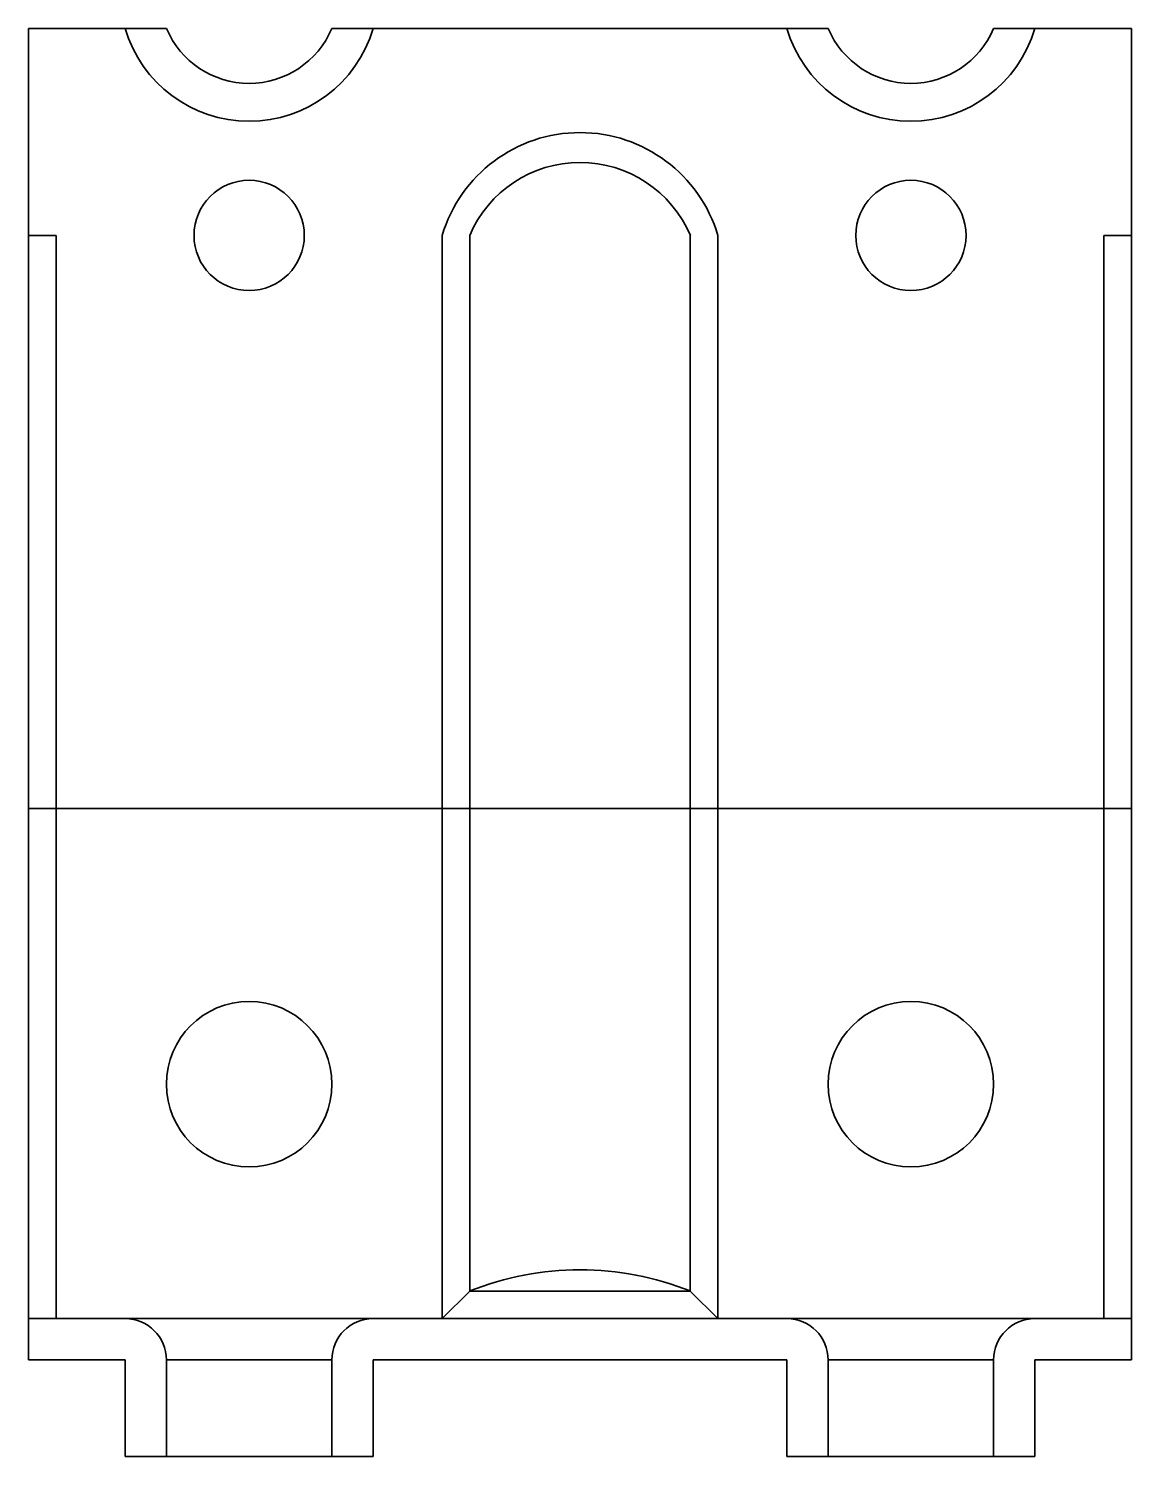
# Model space of a CAD drawing. Header units: millimetres. Extents: x 479 to 7862, y 682 to 3104.
# Drawn here: x 2244.7 to 2324.7, y 2994.7 to 3098.3 of the extents above; entities that cross this region are included whole.
import ezdxf

# ---------------------------------------------------------------- set-up
doc = ezdxf.new("R2010")
doc.units = ezdxf.units.MM
doc.layers.add('IF-FURN', color=7, linetype='Continuous', lineweight=35)

msp = doc.modelspace()

# ---------------------------------------------------------------- linework, layer by layer
at = {"layer": 'IF-FURN'}
for p, q in [((2244.74, 3041.74), (2244.74, 3098.3)), ((2244.74, 3098.3), (2244.74, 3083.3)), ((2244.74, 3098.3), (2251.74, 3098.3)), ((2251.74, 3098.3), (2254.74, 3098.3)), ((2269.74, 3098.3), (2266.74, 3098.3)), ((2269.74, 3098.3), (2302.74, 3098.3)), ((2314.74, 3098.3), (2324.74, 3098.3)), ((2324.74, 3098.3), (2324.74, 3041.74)), ((2244.74, 3083.3), (2246.74, 3083.3)), ((2246.74, 3083.3), (2246.74, 3004.74)), ((2274.74, 3083.3), (2274.74, 3041.74)), ((2276.74, 3006.74), (2276.74, 3083.3)), ((2292.74, 3006.74), (2292.74, 3083.3)), ((2294.74, 3041.74), (2294.74, 3083.3)), ((2324.74, 3083.3), (2322.74, 3083.3)), ((2322.74, 3083.3), (2322.74, 3004.74)), ((2324.74, 3041.74), (2244.74, 3041.74)), ((2244.74, 3041.74), (2244.74, 3001.74)), ((2274.74, 3041.74), (2294.74, 3041.74)), ((2274.74, 3041.74), (2274.74, 3004.74)), ((2294.74, 3041.74), (2294.74, 3004.74)), ((2324.74, 3001.74), (2324.74, 3041.74)), ((2324.74, 3041.74), (2324.74, 3001.74)), ((2274.74, 3004.74), (2276.74, 3006.74)), ((2276.74, 3006.74), (2292.74, 3006.74)), ((2294.74, 3004.74), (2292.74, 3006.74)), ((2244.74, 3004.74), (2324.74, 3004.74)), ((2324.74, 3004.74), (2244.74, 3004.74)), ((2274.74, 3004.74), (2276.74, 3004.74)), ((2292.74, 3004.74), (2294.74, 3004.74)), ((2244.74, 3001.74), (2251.74, 3001.74)), ((2244.74, 3001.74), (2251.74, 3001.74)), ((2251.74, 3001.74), (2251.74, 2994.74)), ((2254.74, 2998.74), (2254.74, 3001.74)), ((2254.74, 3001.74), (2266.74, 3001.74)), ((2266.74, 2998.74), (2266.74, 3001.74)), ((2266.74, 2998.74), (2266.74, 3001.74)), ((2269.74, 3001.74), (2284.74, 3001.74)), ((2276.74, 3001.74), (2269.74, 3001.74)), ((2269.74, 3001.74), (2269.74, 2994.74)), ((2299.74, 3001.74), (2284.74, 3001.74)), ((2292.74, 3001.74), (2299.74, 3001.74)), ((2299.74, 3001.74), (2299.74, 2994.74)), ((2302.74, 2998.74), (2302.74, 3001.74)), ((2302.74, 2998.74), (2302.74, 3001.74)), ((2314.74, 3001.74), (2302.74, 3001.74)), ((2314.74, 2998.74), (2314.74, 3001.74)), ((2324.74, 3001.74), (2317.74, 3001.74)), ((2324.74, 3001.74), (2317.74, 3001.74)), ((2317.74, 3001.74), (2317.74, 2994.74)), ((2254.74, 2994.74), (2254.74, 2998.74)), ((2266.74, 2994.74), (2266.74, 2998.74)), ((2302.74, 2994.74), (2302.74, 2998.74)), ((2314.74, 2994.74), (2314.74, 2998.74)), ((2251.74, 2994.74), (2254.74, 2994.74)), ((2254.74, 2994.74), (2266.74, 2994.74)), ((2269.74, 2994.74), (2266.74, 2994.74)), ((2299.74, 2994.74), (2302.74, 2994.74)), ((2314.74, 2994.74), (2302.74, 2994.74)), ((2317.74, 2994.74), (2314.74, 2994.74))]:
    msp.add_line(p, q, dxfattribs=at)
for centre, radius in [((2260.74, 3083.3), 4), ((2308.74, 3083.3), 4), ((2260.74, 3021.74), 6), ((2308.74, 3021.74), 6)]:
    msp.add_circle(centre, radius, dxfattribs=at)
for centre, radius, start, end in [((2260.74, 3100.96), 9.38, 196.4605, 343.5395), ((2260.74, 3100.84), 6.51, 202.924, 337.076), ((2308.74, 3100.96), 9.38, 196.4605, 343.5395), ((2308.74, 3100.84), 6.51, 202.924, 337.076), ((2284.74, 3080.33), 10.43, 16.5475, 163.4525), ((2284.74, 3079.89), 8.7, 23.0909, 156.9091), ((2284.74, 2986.67), 21.61, 68.2711, 111.7289), ((2251.74, 3001.74), 3, 0, 90), ((2269.74, 3001.74), 3, 90, 180), ((2299.74, 3001.74), 3, 360, 90), ((2317.74, 3001.74), 3, 90, 180)]:
    msp.add_arc(centre, radius, start, end, dxfattribs=at)

doc.saveas('drawing.dxf')
